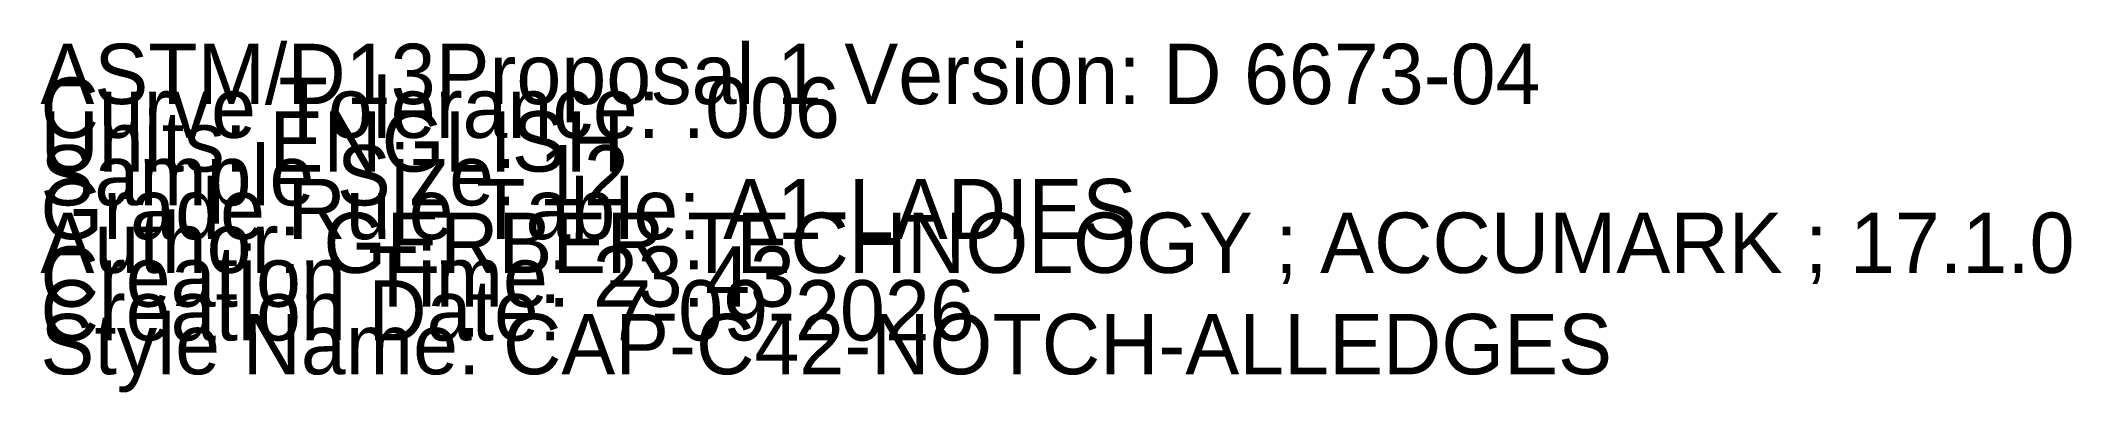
# Model space of a CAD drawing. Extents: x 0 to 51.8, y -0.1 to 32.9.
# Drawn here: x 0 to 8.4, y -0.08 to 1.38 of the extents above; entities outside this region: 1.
import ezdxf

# ---------------------------------------------------------------- set-up
doc = ezdxf.new("R2010")
doc.units = 0

msp = doc.modelspace()

# ---------------------------------------------------------------- texts
at = {"layer": '1'}
for s, p in [('ASTM/D13Proposal 1 Version: D 6673-04', (0, 1.12)), ('Curve Tolerance: .006', (0, 0.98)), ('Units: ENGLISH', (0, 0.84)), ('Sample Size: 12', (0, 0.7)), ('Grade Rule Table: A1-LADIES', (0, 0.56)), ('Author: GERBER TECHNOLOGY ; ACCUMARK ; 17.1.0', (0, 0.42)), ('Creation Time: 23:43', (0, 0.28)), ('Creation Date:  7-09-2026', (0, 0.14)), ('Style Name: CAP-C42-NOTCH-ALLEDGES', (0, 0))]:
    msp.add_text(s, height=0.25, dxfattribs=at).set_placement(p)

doc.saveas('drawing.dxf')
